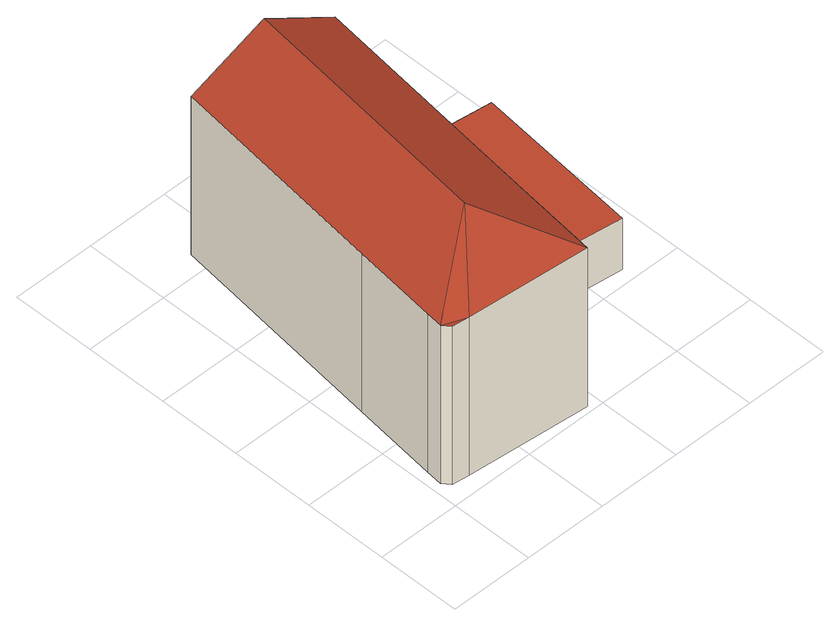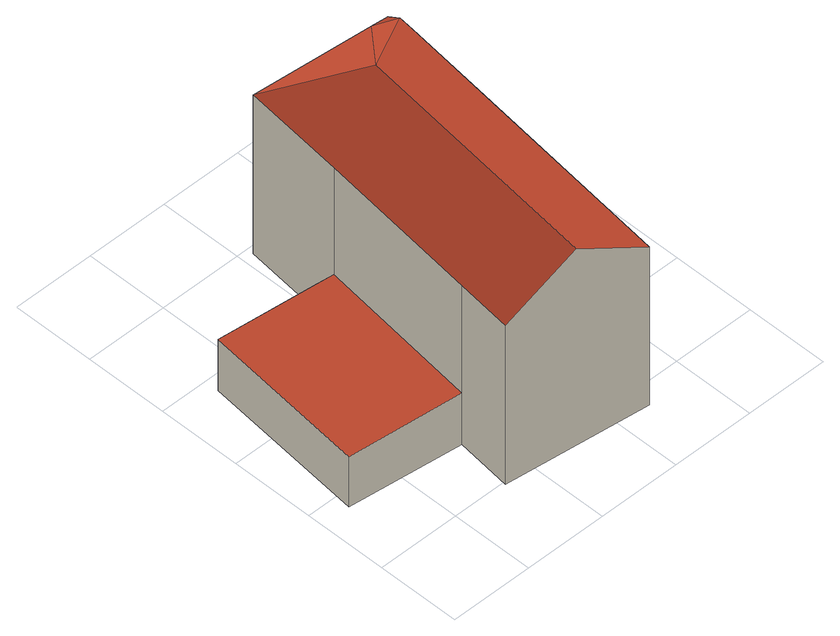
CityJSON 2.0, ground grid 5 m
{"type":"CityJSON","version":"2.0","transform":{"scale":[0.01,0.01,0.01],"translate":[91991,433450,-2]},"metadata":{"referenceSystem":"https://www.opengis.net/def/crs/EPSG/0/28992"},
"CityObjects":{
"building1":{"type":"Building","children":["building1-1","building1-2"]},
"building1-1":{"type":"BuildingPart","parents":["building1"],"geometry":[{"type":"MultiSurface","lod":"2","boundaries":[[[0,1,2]],[[0,2,3]],[[3,2,4]],[[5,6,7,8,9]],[[10,11,7,6]],[[12,13,11,10]],[[14,0,13,12]],[[0,14,15,1]],[[1,15,16,2]],[[2,16,17,4]],[[18,4,17,19,20]],[[21,22,23,5,9]],[[18,20,22,21]],[[17,16,15,14,12,10,6,5,23,19]],[[11,13,0,3,8,7]],[[9,8,3,4,18,21]]],"semantics":{"surfaces":[{"type":"RoofSurface"},{"type":"WallSurface"},{"type":"GroundSurface"}],"values":[0,0,0,1,1,1,1,1,1,1,1,1,1,2,0,0]}}]},
"building1-2":{"type":"BuildingPart","parents":["building1"],"geometry":[{"type":"MultiSurface","lod":"2","boundaries":[[[22,20,24,25,26]],[[25,27,28,26]],[[23,22,26,28]],[[24,29,27,25]],[[20,19,29,24]],[[27,29,19,23,28]]],"semantics":{"surfaces":[{"type":"RoofSurface"},{"type":"WallSurface"},{"type":"GroundSurface"}],"values":[0,1,1,1,1,2]}}]}
},
"vertices":[
[55,161,1143],[92,114,1145],[191,102,1143],[544,490,1401],[931,36,1144],[1177,2014,68],[302,2118,68],[302,2118,1143],[744,2065,1401],[1177,2014,1145],[132,778,68],[132,778,1143],[66,261,68],[66,261,1143],[55,161,68],[92,114,68],[191,102,68],[931,36,68],[1006,667,1147],[1006,667,68],[1006,667,424],[1134,1672,1146],[1134,1672,419],[1134,1672,68],
[1106,655,423],[1709,583,415],[1822,1593,410],[1709,583,68],[1822,1593,68],[1106,655,68]
]}
